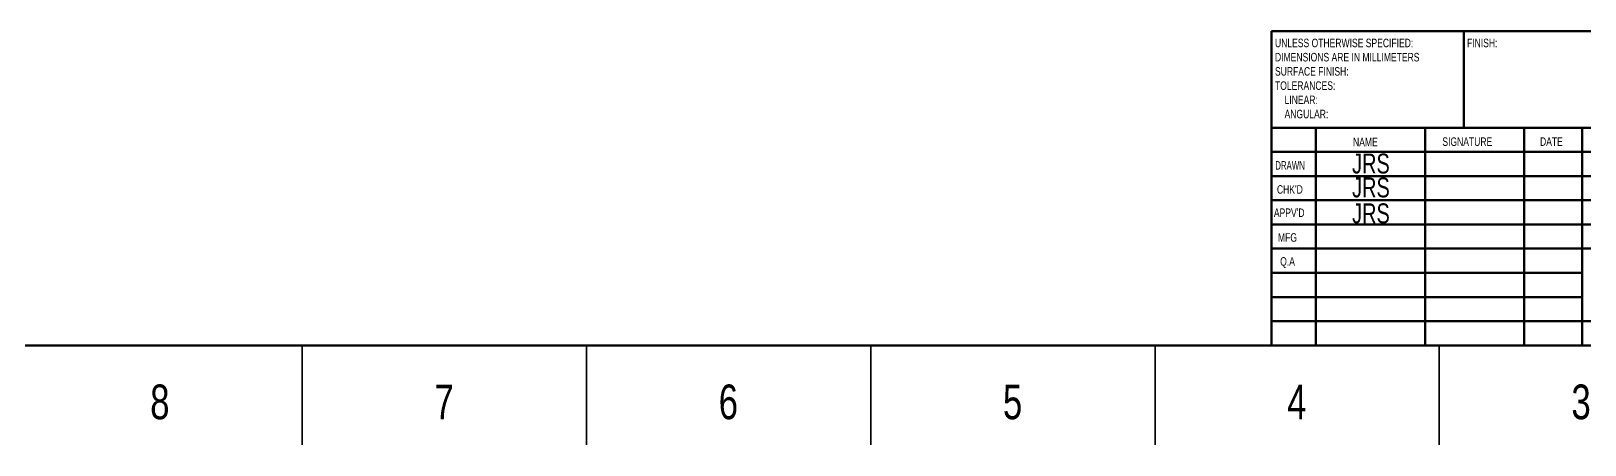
# Model space of a CAD drawing. Header units: millimetres. Extents: x 3 to 838, y -27 to 591.
# Drawn here: x 422.8 to 696.1, y 2.5 to 75.2 of the extents above; entities that cross this region are included whole.
import ezdxf

# ---------------------------------------------------------------- set-up
doc = ezdxf.new("R2010")
doc.units = ezdxf.units.MM
doc.styles.add('SLDTEXTSTYLE0', font='TXT', dxfattribs={"width": 0.75})
doc.styles.add('SLDTEXTSTYLE1', font='TXT', dxfattribs={"width": 0.686449})

# ---------------------------------------------------------------- blocks, each defined once
blk = doc.blocks.new('SW_NOTE_0')
at = {"color": 0, "linetype": 'Continuous', "lineweight": 0, "char_height": 1.5, "attachment_point": 1, "style": 'SLDTEXTSTYLE0'}
for s, insert in [('UNLESS OTHERWISE SPECIFIED:', (0, 1.93)), ('DIMENSIONS ARE IN MILLIMETERS', (0, -0.57)), ('SURFACE FINISH:', (0, -3.07)), ('TOLERANCES:', (0, -5.57)), ('LINEAR:', (1.69, -8.07)), ('ANGULAR:', (1.69, -10.57))]:
    blk.add_mtext(s, dxfattribs=dict(at, insert=insert))

msp = doc.modelspace()

# ---------------------------------------------------------------- linework, layer by layer
at = {"color": 7, "linetype": 'Continuous', "lineweight": 50}
for p, q in [((641, 75.25), (821, 75.25)), ((641, 75.25), (641, 20)), ((674.8, 58.25), (674.8, 75.25)), ((821, 58.25), (641, 58.25)), ((648.8, 58.25), (648.8, 20)), ((667.99095, 58.25), (667.99095, 20)), ((685.39893, 58.25), (685.39893, 20)), ((695.6, 20), (695.6, 58.25)), ((739.8, 54), (641, 54)), ((739.8, 49.75), (641, 49.75)), ((739.8, 45.5), (641, 45.5)), ((739.8, 41.25), (641, 41.25)), ((695.6, 37), (641, 37)), ((695.6, 37), (821, 37)), ((695.6, 32.74993), (641, 32.74993)), ((695.6, 28.5), (641, 28.5)), ((641, 24.25), (821, 24.25))]:
    msp.add_line(p, q, dxfattribs=at)
at = {"color": 7, "linetype": 'Continuous', "lineweight": 70}
msp.add_line((821, 20), (20, 20), dxfattribs=at)
at = {"color": 7, "linetype": 'Continuous', "lineweight": 35}
for p, q in [((470.5, 20), (470.5, 2.5)), ((520.5, 20), (520.5, 2.5)), ((570.5, 20), (570.5, 2.5)), ((620.5, 20), (620.5, 2.5)), ((670.5, 20), (670.5, 2.5))]:
    msp.add_line(p, q, dxfattribs=at)

# ---------------------------------------------------------------- block references
at = {"color": 7, "linetype": 'Continuous', "lineweight": 0}
msp.add_blockref('SW_NOTE_0', (641.59367, 71.98737), dxfattribs=at)

# ---------------------------------------------------------------- texts
for s, insert, char_height, attachment_point, style in [('FINISH:', (675.37129, 73.91927), 1.5, 1, 'SLDTEXTSTYLE0'), ('NAME', (655.32224, 56.50148), 1.5, 1, 'SLDTEXTSTYLE0'), ('SIGNATURE', (671.03359, 56.56176), 1.5, 1, 'SLDTEXTSTYLE0'), ('DATE', (688.2147, 56.57618), 1.5, 1, 'SLDTEXTSTYLE0'), ('DRAWN', (641.64336, 52.38478), 1.5, 1, 'SLDTEXTSTYLE1'), ('JRS', (655.15536, 53.71666), 3.5, 1, 'SLDTEXTSTYLE0'), ('JRS', (655.15536, 49.51292), 3.5, 1, 'SLDTEXTSTYLE0'), ("CHK'D", (641.93922, 48.16185), 1.5, 1, 'SLDTEXTSTYLE0'), ("APPV'D", (641.40172, 44.06587), 1.5, 1, 'SLDTEXTSTYLE0'), ('JRS', (655.15536, 44.95886), 3.5, 1, 'SLDTEXTSTYLE0'), ('MFG', (642.12401, 39.71578), 1.5, 1, 'SLDTEXTSTYLE0'), ('Q.A', (642.50904, 35.50466), 1.5, 1, 'SLDTEXTSTYLE0'), ('8', (445.43862, 13.11369), 6.096, 2, 'SLDTEXTSTYLE0'), ('7', (495.43862, 13.11369), 6.096, 2, 'SLDTEXTSTYLE0'), ('6', (545.43862, 13.11369), 6.096, 2, 'SLDTEXTSTYLE0'), ('5', (595.43862, 13.11369), 6.096, 2, 'SLDTEXTSTYLE0'), ('4', (645.43862, 13.11369), 6.096, 2, 'SLDTEXTSTYLE0'), ('3', (695.43862, 13.11369), 6.096, 2, 'SLDTEXTSTYLE0')]:
    msp.add_mtext(s, dxfattribs=dict(at, insert=insert, char_height=char_height, attachment_point=attachment_point, style=style))

doc.saveas('drawing.dxf')
